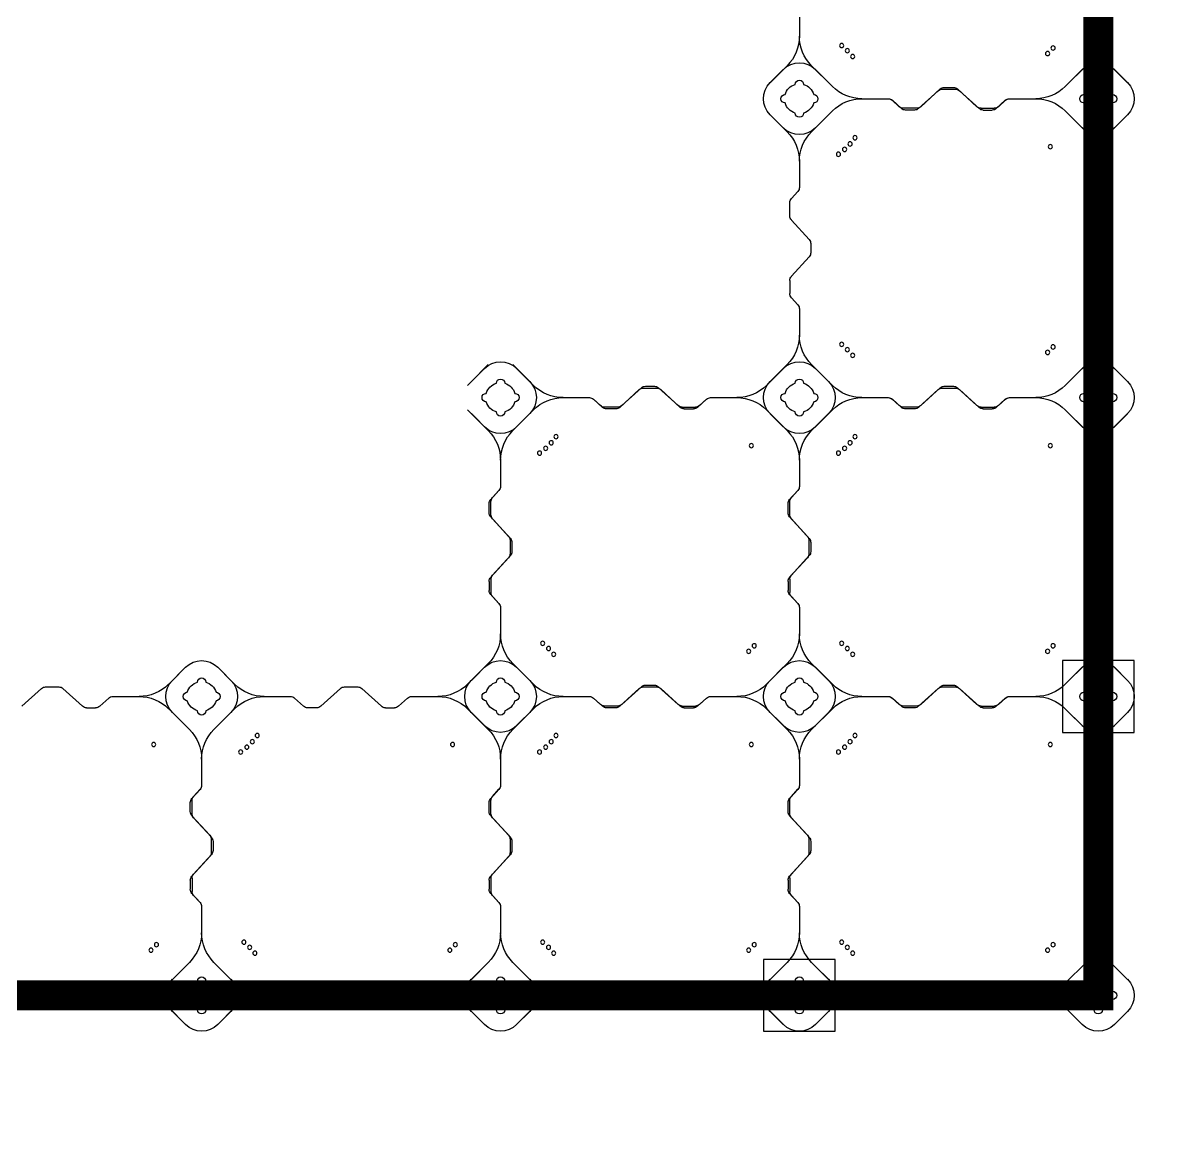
# Model space of a CAD drawing. Header units: millimetres. Extents: x -1612139 to -1260738, y 1141106 to 1536160.
# Drawn here: x -1279700 to -1277774, y 1185712 to 1187558 of the extents above; entities that cross this region are included whole.
import ezdxf

# ---------------------------------------------------------------- set-up
doc = ezdxf.new("R2010")
doc.units = ezdxf.units.MM
doc.header["$LTSCALE"] = 10
doc.layers.get('0').update_dxf_attribs({"linetype": 'CONTINUOUS'})
doc.layers.add('W-FLOAT_BOWL浮筒', color=253, linetype='CONTINUOUS')

# ---------------------------------------------------------------- blocks, each defined once
blk = doc.blocks.new('橙色')
at = {"layer": 'W-FLOAT_BOWL浮筒', "color": 30}
for p, q in [((7973.2, 548.8), (7944.8, 520.5)), ((7951.2, 526.9), (7973.1, 548.8)), ((8026.8, 548.8), (8055.2, 520.5)), ((8026.9, 548.8), (8048.8, 526.9)), ((8473.2, 548.8), (8444.8, 520.5)), ((8451.2, 526.9), (8473.1, 548.8)), ((8526.8, 548.8), (8555.2, 520.5)), ((8526.9, 548.8), (8548.8, 526.9)), ((8973.2, 548.8), (8944.8, 520.5)), ((8951.2, 526.9), (8973.1, 548.8)), ((9026.8, 548.8), (9055.2, 520.5)), ((9026.9, 548.8), (9048.8, 526.9)), ((9473.2, 548.8), (9444.8, 520.5)), ((9526.9, 548.8), (9548.8, 526.9)), ((7702.9, 513.4), (7735.6, 483.6)), ((7797.1, 513.4), (7764.4, 483.6)), ((7803.9, 516), (7826.1, 516)), ((7832.9, 513.4), (7844.7, 502.6)), ((8167.1, 513.4), (8155.3, 502.6)), ((8196.1, 516), (8173.9, 516)), ((8202.9, 513.4), (8235.6, 483.6)), ((8297.1, 513.4), (8264.4, 483.6)), ((8303.9, 516), (8326.1, 516)), ((8332.9, 513.4), (8344.7, 502.6)), ((8667.1, 513.4), (8655.3, 502.6)), ((8696.1, 516), (8673.9, 516)), ((8702.9, 513.4), (8735.6, 483.6)), ((8797.1, 513.4), (8764.4, 483.6)), ((8803.9, 516), (8826.1, 516)), ((8832.9, 513.4), (8844.7, 502.6)), ((9167.1, 513.4), (9155.3, 502.6)), ((9196.1, 516), (9173.9, 516)), ((9202.9, 513.4), (9235.6, 483.6)), ((9297.1, 513.4), (9264.4, 483.6)), ((9303.9, 516), (9326.1, 516)), ((9332.9, 513.4), (9344.7, 502.6)), ((7851.5, 500), (7895.3, 500)), ((8104.6, 500), (8148.5, 500)), ((8351.5, 500), (8395.3, 500)), ((8604.6, 500), (8648.5, 500)), ((8851.5, 500), (8895.3, 500)), ((9104.6, 500), (9148.5, 500)), ((9351.5, 500), (9395.3, 500)), ((7742.4, 481), (7757.6, 481)), ((7979.5, 444.8), (7944.8, 479.5)), ((7951.2, 473.2), (7979.5, 444.8)), ((8020.5, 444.8), (8055.2, 479.5)), ((8048.8, 473.2), (8020.5, 444.8)), ((8242.4, 481), (8257.6, 481)), ((8479.5, 444.8), (8444.8, 479.5)), ((8451.2, 473.2), (8479.5, 444.8)), ((8520.5, 444.8), (8555.2, 479.5)), ((8548.8, 473.2), (8520.5, 444.8)), ((8742.4, 481), (8757.6, 481)), ((8979.5, 444.8), (8944.8, 479.5)), ((8951.2, 473.2), (8979.5, 444.8)), ((9020.5, 444.8), (9055.2, 479.5)), ((9048.8, 473.2), (9020.5, 444.8)), ((9242.4, 481), (9257.6, 481)), ((9479.5, 444.8), (9444.8, 479.5)), ((9548.8, 473.2), (9520.5, 444.8)), ((8000, 351.3), (8000, 395.4)), ((8000, 351.5), (8000, 395.4)), ((8500, 351.3), (8500, 395.4)), ((8500, 351.5), (8500, 395.4)), ((9000, 351.3), (9000, 395.4)), ((9000, 351.5), (9000, 395.4)), ((9500, 351.3), (9500, 395.4)), ((7983.6, 329.4), (7997.4, 344.5)), ((7986.6, 332.9), (7997.4, 344.7)), ((8483.6, 329.4), (8497.4, 344.5)), ((8486.6, 332.9), (8497.4, 344.7)), ((8983.6, 329.4), (8997.4, 344.5)), ((8986.6, 332.9), (8997.4, 344.7)), ((9483.6, 329.4), (9497.4, 344.5)), ((7981, 307.4), (7981, 322.6)), ((7984, 303.9), (7984, 326.1)), ((8481, 307.4), (8481, 322.6)), ((8484, 303.9), (8484, 326.1)), ((8981, 307.4), (8981, 322.6)), ((8984, 303.9), (8984, 326.1)), ((9481, 307.4), (9481, 322.6)), ((7983.6, 300.6), (8013.4, 267.9)), ((7986.6, 297.1), (8016.4, 264.4)), ((8483.6, 300.6), (8513.4, 267.9)), ((8486.6, 297.1), (8516.4, 264.4)), ((8983.6, 300.6), (9013.4, 267.9)), ((8986.6, 297.1), (9016.4, 264.4)), ((9483.6, 300.6), (9513.4, 267.9)), ((8016, 238.9), (8016, 261.1)), ((8019, 242.4), (8019, 257.6)), ((8516, 238.9), (8516, 261.1)), ((8519, 242.4), (8519, 257.6)), ((9016, 238.9), (9016, 261.1)), ((9019, 242.4), (9019, 257.6)), ((9516, 238.9), (9516, 261.1)), ((7983.6, 199.4), (8013.4, 232.1)), ((7986.6, 202.9), (8016.4, 235.6)), ((8483.6, 199.4), (8513.4, 232.1)), ((8486.6, 202.9), (8516.4, 235.6)), ((8983.6, 199.4), (9013.4, 232.1)), ((8986.6, 202.9), (9016.4, 235.6)), ((9483.6, 199.4), (9513.4, 232.1)), ((7981, 192.6), (7981, 177.4)), ((7984, 196.1), (7984, 173.9)), ((8481, 192.6), (8481, 177.4)), ((8484, 196.1), (8484, 173.9)), ((8981, 192.6), (8981, 177.4)), ((8984, 196.1), (8984, 173.9)), ((9481, 192.6), (9481, 177.4)), ((7983.6, 170.6), (7997.4, 155.5)), ((7986.6, 167.1), (7997.4, 155.3)), ((8483.6, 170.6), (8497.4, 155.5)), ((8486.6, 167.1), (8497.4, 155.3)), ((8983.6, 170.6), (8997.4, 155.5)), ((8986.6, 167.1), (8997.4, 155.3)), ((9483.6, 170.6), (9497.4, 155.5)), ((8000, 104.7), (8000, 148.7)), ((8000, 104.7), (8000, 148.5)), ((8500, 104.7), (8500, 148.7)), ((8500, 104.7), (8500, 148.5)), ((9000, 104.7), (9000, 148.7)), ((9000, 104.7), (9000, 148.5)), ((9500, 104.7), (9500, 148.7)), ((7944.8, 20.5), (7979.5, 55.2)), ((7951.2, 26.8), (7979.5, 55.2)), ((8048.8, 26.8), (8020.5, 55.2)), ((8055.2, 20.5), (8020.5, 55.2)), ((8444.8, 20.5), (8479.5, 55.2)), ((8473.2, 48.8), (8444.8, 20.5)), ((8451.2, 26.8), (8479.5, 55.2)), ((8451.2, 26.9), (8473.1, 48.8)), ((8548.8, 26.8), (8520.5, 55.2)), ((8555.2, 20.5), (8520.5, 55.2)), ((8526.8, 48.8), (8555.2, 20.5)), ((8526.9, 48.8), (8548.8, 26.9)), ((8944.8, 20.5), (8979.5, 55.2)), ((8973.2, 48.8), (8944.8, 20.5)), ((8951.2, 26.8), (8979.5, 55.2)), ((8951.2, 26.9), (8973.1, 48.8)), ((9048.8, 26.8), (9020.5, 55.2)), ((9055.2, 20.5), (9020.5, 55.2)), ((9026.8, 48.8), (9055.2, 20.5)), ((9026.9, 48.8), (9048.8, 26.9)), ((9444.8, 20.5), (9479.5, 55.2)), ((9473.2, 48.8), (9444.8, 20.5)), ((9548.8, 26.8), (9520.5, 55.2)), ((9526.9, 48.8), (9548.8, 26.9)), ((7699.4, 16.4), (7732.1, -13.4)), ((7800.6, 16.4), (7767.9, -13.4)), ((7807.4, 19), (7822.6, 19)), ((7829.4, 16.4), (7844.5, 2.6)), ((7851.3, 0), (7895.3, 0)), ((8104.6, 0), (8148.7, 0)), ((8170.6, 16.4), (8155.5, 2.6)), ((8192.6, 19), (8177.4, 19)), ((8199.4, 16.4), (8232.1, -13.4)), ((8300.6, 16.4), (8267.9, -13.4)), ((8307.4, 19), (8322.6, 19)), ((8329.4, 16.4), (8344.5, 2.6)), ((8351.3, 0), (8395.3, 0)), ((8604.6, 0), (8648.7, 0)), ((8604.6, 0), (8648.5, 0)), ((8667.1, 13.4), (8655.3, 2.6)), ((8670.6, 16.4), (8655.5, 2.6)), ((8696.1, 16), (8673.9, 16)), ((8692.6, 19), (8677.4, 19)), ((8699.4, 16.4), (8732.1, -13.4)), ((8702.9, 13.4), (8735.6, -16.4)), ((8797.1, 13.4), (8764.4, -16.4)), ((8800.6, 16.4), (8767.9, -13.4)), ((8803.9, 16), (8826.1, 16)), ((8807.4, 19), (8822.6, 19)), ((8829.4, 16.4), (8844.5, 2.6)), ((8832.9, 13.4), (8844.7, 2.6)), ((8851.3, 0), (8895.3, 0)), ((8851.5, 0), (8895.3, 0)), ((9104.6, 0), (9148.7, 0)), ((9104.6, 0), (9148.5, 0)), ((9167.1, 13.4), (9155.3, 2.6)), ((9170.6, 16.4), (9155.5, 2.6)), ((9196.1, 16), (9173.9, 16)), ((9192.6, 19), (9177.4, 19)), ((9199.4, 16.4), (9232.1, -13.4)), ((9202.9, 13.4), (9235.6, -16.4)), ((9297.1, 13.4), (9264.4, -16.4)), ((9300.6, 16.4), (9267.9, -13.4)), ((9303.9, 16), (9326.1, 16)), ((9307.4, 19), (9322.6, 19)), ((9329.4, 16.4), (9344.5, 2.6)), ((9332.9, 13.4), (9344.7, 2.6)), ((9351.3, 0), (9395.3, 0)), ((9351.5, 0), (9395.3, 0)), ((7738.9, -16), (7761.1, -16)), ((8238.9, -16), (8261.1, -16)), ((8738.9, -16), (8761.1, -16)), ((8742.4, -19), (8757.6, -19)), ((9238.9, -16), (9261.1, -16)), ((9242.4, -19), (9257.6, -19)), ((7973.2, -48.8), (7944.8, -20.5)), ((7973.1, -48.8), (7951.2, -26.9)), ((8026.8, -48.8), (8055.2, -20.5)), ((8048.8, -26.9), (8026.9, -48.8)), ((8473.2, -48.8), (8444.8, -20.5)), ((8479.5, -55.2), (8444.8, -20.5)), ((8451.2, -26.8), (8479.5, -55.2)), ((8473.1, -48.8), (8451.2, -26.9)), ((8520.5, -55.2), (8555.2, -20.5)), ((8548.8, -26.8), (8520.5, -55.2)), ((8526.8, -48.8), (8555.2, -20.5)), ((8548.8, -26.9), (8526.9, -48.8)), ((8973.2, -48.8), (8944.8, -20.5)), ((8979.5, -55.2), (8944.8, -20.5)), ((8951.2, -26.8), (8979.5, -55.2)), ((8973.1, -48.8), (8951.2, -26.9)), ((9020.5, -55.2), (9055.2, -20.5)), ((9048.8, -26.8), (9020.5, -55.2)), ((9026.8, -48.8), (9055.2, -20.5)), ((9048.8, -26.9), (9026.9, -48.8)), ((9473.2, -48.8), (9444.8, -20.5)), ((9479.5, -55.2), (9444.8, -20.5)), ((9548.8, -26.8), (9520.5, -55.2)), ((9548.8, -26.9), (9526.9, -48.8)), ((8500, -148.7), (8500, -104.6)), ((8500, -148.5), (8500, -104.6)), ((9000, -148.5), (9000, -104.6)), ((9000, -148.7), (9000, -104.6)), ((9500, -148.7), (9500, -104.6)), ((8483.6, -170.6), (8497.4, -155.5)), ((8486.6, -167.1), (8497.4, -155.3)), ((8983.6, -170.6), (8997.4, -155.5)), ((8986.6, -167.1), (8997.4, -155.3)), ((9483.6, -170.6), (9497.4, -155.5)), ((8481, -192.6), (8481, -177.4)), ((8484, -196.1), (8484, -173.9)), ((8981, -192.6), (8981, -177.4)), ((8984, -196.1), (8984, -173.9)), ((9481, -192.6), (9481, -177.4)), ((8483.6, -199.4), (8513.4, -232.1)), ((8486.6, -202.9), (8516.4, -235.6)), ((8983.6, -199.4), (9013.4, -232.1)), ((8986.6, -202.9), (9016.4, -235.6)), ((9483.6, -199.4), (9513.4, -232.1)), ((8516, -261.1), (8516, -238.9)), ((8519, -257.6), (8519, -242.4)), ((9016, -261.1), (9016, -238.9)), ((9019, -257.6), (9019, -242.4)), ((9516, -261.1), (9516, -238.9)), ((8483.6, -300.6), (8513.4, -267.9)), ((8486.6, -297.1), (8516.4, -264.4)), ((8983.6, -300.6), (9013.4, -267.9)), ((8986.6, -297.1), (9016.4, -264.4)), ((9483.6, -300.6), (9513.4, -267.9)), ((8481, -307.4), (8481, -322.6)), ((8484, -303.9), (8484, -326.1)), ((8981, -307.4), (8981, -322.6)), ((8984, -303.9), (8984, -326.1)), ((9481, -307.4), (9481, -322.6)), ((8483.6, -329.4), (8497.4, -344.5)), ((8486.6, -332.9), (8497.4, -344.7)), ((8983.6, -329.4), (8997.4, -344.5)), ((8986.6, -332.9), (8997.4, -344.7)), ((9483.6, -329.4), (9497.4, -344.5)), ((8500, -395.3), (8500, -351.3)), ((8500, -395.3), (8500, -351.5)), ((9000, -395.3), (9000, -351.3)), ((9000, -395.3), (9000, -351.5)), ((9500, -395.3), (9500, -351.3)), ((8444.8, -479.5), (8479.5, -444.8)), ((8451.2, -473.2), (8479.5, -444.8)), ((8451.2, -473.1), (8473.1, -451.2)), ((8548.8, -473.2), (8520.5, -444.8)), ((8555.2, -479.5), (8520.5, -444.8)), ((8526.8, -451.2), (8555.2, -479.5)), ((8944.8, -479.5), (8979.5, -444.8)), ((8973.2, -451.2), (8944.8, -479.5)), ((8951.2, -473.2), (8979.5, -444.8)), ((8951.2, -473.1), (8973.1, -451.2)), ((9055.2, -479.5), (9020.5, -444.8)), ((9048.8, -473.2), (9020.5, -444.8)), ((9026.8, -451.2), (9055.2, -479.5)), ((9026.9, -451.2), (9048.8, -473.1)), ((9444.8, -479.5), (9479.5, -444.8)), ((9473.2, -451.2), (9444.8, -479.5)), ((9548.8, -473.2), (9520.5, -444.8)), ((9526.9, -451.2), (9548.8, -473.1)), ((8692.6, -481), (8677.4, -481)), ((8807.4, -481), (8822.6, -481)), ((9192.6, -481), (9177.4, -481)), ((9307.4, -481), (9322.6, -481)), ((8604.6, -500), (8648.7, -500)), ((8604.6, -500), (8648.5, -500)), ((8667.1, -486.6), (8655.3, -497.4)), ((8670.6, -483.6), (8655.5, -497.4)), ((8696.1, -484), (8673.9, -484)), ((8699.4, -483.6), (8732.1, -513.4)), ((8702.9, -486.6), (8735.6, -516.4)), ((8797.1, -486.6), (8764.4, -516.4)), ((8800.6, -483.6), (8767.9, -513.4)), ((8803.9, -484), (8826.1, -484)), ((8829.4, -483.6), (8844.5, -497.4)), ((8832.9, -486.6), (8844.7, -497.4)), ((8851.3, -500), (8895.3, -500)), ((8851.5, -500), (8895.3, -500)), ((9104.6, -500), (9148.7, -500)), ((9104.6, -500), (9148.5, -500)), ((9167.1, -486.6), (9155.3, -497.4)), ((9170.6, -483.6), (9155.5, -497.4)), ((9196.1, -484), (9173.9, -484)), ((9199.4, -483.6), (9232.1, -513.4)), ((9202.9, -486.6), (9235.6, -516.4)), ((9297.1, -486.6), (9264.4, -516.4)), ((9300.6, -483.6), (9267.9, -513.4)), ((9303.9, -484), (9326.1, -484)), ((9329.4, -483.6), (9344.5, -497.4)), ((9332.9, -486.6), (9344.7, -497.4)), ((9351.3, -500), (9395.3, -500)), ((9351.5, -500), (9395.3, -500)), ((8738.9, -516), (8761.1, -516)), ((8742.4, -519), (8757.6, -519)), ((9238.9, -516), (9261.1, -516)), ((9242.4, -519), (9257.6, -519)), ((8473.2, -548.8), (8444.8, -520.5)), ((8451.2, -526.8), (8479.5, -555.2)), ((8473.1, -548.8), (8451.2, -526.9)), ((8520.5, -555.2), (8555.2, -520.5)), ((8526.8, -548.8), (8555.2, -520.5)), ((8548.8, -526.9), (8526.9, -548.8)), ((8973.2, -548.8), (8944.8, -520.5)), ((8979.5, -555.2), (8944.8, -520.5)), ((8951.2, -526.8), (8979.5, -555.2)), ((8973.1, -548.8), (8951.2, -526.9)), ((9020.5, -555.2), (9055.2, -520.5)), ((9048.8, -526.8), (9020.5, -555.2)), ((9026.8, -548.8), (9055.2, -520.5)), ((9048.8, -526.9), (9026.9, -548.8)), ((9473.2, -548.8), (9444.8, -520.5)), ((9479.5, -555.2), (9444.8, -520.5)), ((9548.8, -526.8), (9520.5, -555.2)), ((9548.8, -526.9), (9526.9, -548.8)), ((9000, -648.5), (9000, -604.6)), ((9500, -648.7), (9500, -604.6)), ((8984, -696.1), (8984, -673.9)), ((8986.6, -667.1), (8997.4, -655.3)), ((9483.6, -670.6), (9497.4, -655.5)), ((9481, -692.6), (9481, -677.4)), ((8986.6, -702.9), (9016.4, -735.6)), ((9483.6, -699.4), (9513.4, -732.1)), ((9019, -757.6), (9019, -742.4)), ((9516, -761.1), (9516, -738.9)), ((8986.6, -797.1), (9016.4, -764.4)), ((9483.6, -800.6), (9513.4, -767.9)), ((8984, -803.9), (8984, -826.1)), ((9481, -807.4), (9481, -822.6)), ((8986.6, -832.9), (8997.4, -844.7)), ((9483.6, -829.4), (9497.4, -844.5)), ((9000, -895.3), (9000, -851.5)), ((9500, -895.3), (9500, -851.3)), ((8951.2, -973.2), (8979.5, -944.8)), ((8951.2, -973.1), (8973.1, -951.2)), ((9055.2, -979.5), (9020.5, -944.8)), ((9026.8, -951.2), (9055.2, -979.5)), ((9444.8, -979.5), (9479.5, -944.8)), ((9473.2, -951.2), (9444.8, -979.5)), ((9548.8, -973.2), (9520.5, -944.8)), ((9526.9, -951.2), (9548.8, -973.1)), ((9192.6, -981), (9177.4, -981)), ((9307.4, -981), (9322.6, -981)), ((9104.6, -1000), (9148.7, -1000)), ((9104.6, -1000), (9148.5, -1000)), ((9167.1, -986.6), (9155.3, -997.4)), ((9170.6, -983.6), (9155.5, -997.4)), ((9196.1, -984), (9173.9, -984)), ((9199.4, -983.6), (9232.1, -1013.4)), ((9202.9, -986.6), (9235.6, -1016.4)), ((9297.1, -986.6), (9264.4, -1016.4)), ((9300.6, -983.6), (9267.9, -1013.4)), ((9303.9, -984), (9326.1, -984)), ((9329.4, -983.6), (9344.5, -997.4)), ((9332.9, -986.6), (9344.7, -997.4)), ((9351.3, -1000), (9395.3, -1000)), ((9351.5, -1000), (9395.3, -1000)), ((9020.5, -1055.2), (9055.2, -1020.5)), ((9026.8, -1048.8), (9055.2, -1020.5)), ((9238.9, -1016), (9261.1, -1016)), ((9242.4, -1019), (9257.6, -1019)), ((9473.2, -1048.8), (9444.8, -1020.5)), ((9479.5, -1055.2), (9444.8, -1020.5)), ((8951.2, -1026.8), (8979.5, -1055.2)), ((8973.1, -1048.8), (8951.2, -1026.9)), ((9548.8, -1026.8), (9520.5, -1055.2)), ((9548.8, -1026.9), (9526.9, -1048.8)), ((9000, -1148.5), (9000, -1104.6)), ((9500, -1148.7), (9500, -1104.6))]:
    blk.add_line(p, q, dxfattribs=at)
for centre in [(7915.2, 424.4), (8089, 429.4), (8415.2, 424.4), (8589, 429.4), (8915.2, 424.4), (9089, 429.4), (9415.2, 424.4), (7924.4, 415.2), (8070.6, 411), (8080.3, 419.7), (8424.4, 415.2), (8570.6, 411), (8580.3, 419.7), (8924.4, 415.2), (9070.6, 411), (9080.3, 419.7), (9424.4, 415.2), (8065.3, 92.9), (8565.3, 92.9), (9065.3, 92.9), (7919.7, 80.3), (8075.6, 84.8), (8084.8, 75.6), (8419.7, 80.3), (8575.6, 84.8), (8584.8, 75.6), (8919.7, 80.3), (9075.6, 84.8), (9084.8, 75.6), (9419.7, 80.3), (8092.9, 65.3), (8592.9, 65.3), (9092.9, 65.3), (8580.3, -80.3), (8589, -70.6), (8915.2, -75.6), (9080.3, -80.3), (9089, -70.6), (9415.2, -75.6), (8570.6, -89), (8924.4, -84.8), (9070.6, -89), (9424.4, -84.8), (8565.3, -407.1), (9065.3, -407.1), (8575.6, -415.2), (8584.8, -424.4), (8919.7, -419.7), (9075.6, -415.2), (9084.8, -424.4), (9419.7, -419.7), (8592.9, -434.7), (9092.9, -434.7), (9080.3, -580.3), (9089, -570.6), (9415.2, -575.6), (9070.6, -589), (9424.4, -584.8), (9065.3, -907.1), (9075.6, -915.2), (9084.8, -924.4), (9419.7, -919.7), (9092.9, -934.7), (9080.3, -1080.3), (9089, -1070.6), (9415.2, -1075.6), (9070.6, -1089), (9424.4, -1084.8)]:
    blk.add_circle(centre, 3.5, dxfattribs=at)
for centre, radius, start, end in [((8000, 522), 38, 45, 135), ((8000, 522), 38, 45, 135), ((8500, 522), 38, 45, 135), ((8500, 522), 38, 45, 135), ((9000, 522), 38, 45, 135), ((9000, 522), 38, 45, 135), ((9500, 522), 38, 45, 135), ((7895.3, 570), 70, 270, 315), ((7978, 500), 38, 135, 225), ((8000, 500), 25, 106.2602, 163.7398), ((8000, 500), 25, 106.2602, 163.7398), ((8000, 524), 7, 0, 180), ((8000, 524), 7, 0, 180), ((8000, 500), 25, 16.2602, 73.7398), ((8000, 500), 25, 16.2602, 73.7398), ((8022, 500), 38, 315, 45), ((8104.7, 570), 70, 225, 270), ((8395.3, 570), 70, 270, 315), ((8478, 500), 38, 135, 225), ((8500, 500), 25, 106.2602, 163.7398), ((8500, 500), 25, 106.2602, 163.7398), ((8500, 524), 7, 0, 180), ((8500, 524), 7, 0, 180), ((8500, 500), 25, 16.2602, 73.7398), ((8500, 500), 25, 16.2602, 73.7398), ((8522, 500), 38, 315, 45), ((8604.7, 570), 70, 225, 270), ((8895.3, 570), 70, 270, 315), ((8978, 500), 38, 135, 225), ((9000, 500), 25, 106.2602, 163.7398), ((9000, 500), 25, 106.2602, 163.7398), ((9000, 524), 7, 0, 180), ((9000, 524), 7, 0, 180), ((9000, 500), 25, 16.2602, 73.7398), ((9000, 500), 25, 16.2602, 73.7398), ((9022, 500), 38, 315, 45), ((9104.7, 570), 70, 225, 270), ((9395.3, 570), 70, 270, 315), ((9500, 500), 25, 106.2602, 163.7398), ((9500, 524), 7, 0, 180), ((9500, 500), 25, 16.2602, 73.7398), ((9522, 500), 38, 315, 45), ((7696.1, 506), 10, 47.7263, 90), ((7803.9, 506), 10, 90, 132.2737), ((7826.1, 506), 10, 47.7263, 90), ((7851.5, 510), 10, 227.7263, 270), ((7976, 500), 7, 90, 270), ((7976, 500), 7, 90, 270), ((8024, 500), 7, 270, 90), ((8024, 500), 7, 270, 90), ((8148.5, 510), 10, 270, 312.2737), ((8173.9, 506), 10, 90, 132.2737), ((8196.1, 506), 10, 47.7263, 90), ((8303.9, 506), 10, 90, 132.2737), ((8326.1, 506), 10, 47.7263, 90), ((8351.5, 510), 10, 227.7263, 270), ((8476, 500), 7, 90, 270), ((8476, 500), 7, 90, 270), ((8524, 500), 7, 270, 90), ((8524, 500), 7, 270, 90), ((8648.5, 510), 10, 270, 312.2737), ((8673.9, 506), 10, 90, 132.2737), ((8696.1, 506), 10, 47.7263, 90), ((8803.9, 506), 10, 90, 132.2737), ((8826.1, 506), 10, 47.7263, 90), ((8851.5, 510), 10, 227.7263, 270), ((8976, 500), 7, 90, 270), ((8976, 500), 7, 90, 270), ((9024, 500), 7, 270, 90), ((9024, 500), 7, 270, 90), ((9148.5, 510), 10, 270, 312.2737), ((9173.9, 506), 10, 90, 132.2737), ((9196.1, 506), 10, 47.7263, 90), ((9303.9, 506), 10, 90, 132.2737), ((9326.1, 506), 10, 47.7263, 90), ((9351.5, 510), 10, 227.7263, 270), ((9476, 500), 7, 90, 270), ((9524, 500), 7, 270, 90), ((7742.4, 491), 10, 227.7263, 270), ((7757.6, 491), 10, 270, 312.2737), ((7895.3, 430), 70, 45, 90), ((8000, 500), 25, 196.2602, 253.7398), ((8000, 500), 25, 196.2602, 253.7398), ((8000, 500), 25, 286.2602, 343.7398), ((8000, 500), 25, 286.2602, 343.7398), ((8104.7, 430), 70, 90, 135), ((8242.4, 491), 10, 227.7263, 270), ((8257.6, 491), 10, 270, 312.2737), ((8395.3, 430), 70, 45, 90), ((8500, 500), 25, 196.2602, 253.7398), ((8500, 500), 25, 196.2602, 253.7398), ((8500, 500), 25, 286.2602, 343.7398), ((8500, 500), 25, 286.2602, 343.7398), ((8604.7, 430), 70, 90, 135), ((8742.4, 491), 10, 227.7263, 270), ((8757.6, 491), 10, 270, 312.2737), ((8895.3, 430), 70, 45, 90), ((9000, 500), 25, 196.2602, 253.7398), ((9000, 500), 25, 196.2602, 253.7398), ((9000, 500), 25, 286.2602, 343.7398), ((9000, 500), 25, 286.2602, 343.7398), ((9104.7, 430), 70, 90, 135), ((9242.4, 491), 10, 227.7263, 270), ((9257.6, 491), 10, 270, 312.2737), ((9395.3, 430), 70, 45, 90), ((9500, 500), 25, 196.2602, 253.7398), ((9500, 500), 25, 286.2602, 343.7398), ((8000, 476), 7, 180, 0), ((8000, 476), 7, 180, 0), ((8500, 476), 7, 180, 0), ((8500, 476), 7, 180, 0), ((9000, 476), 7, 180, 0), ((9000, 476), 7, 180, 0), ((9500, 476), 7, 180, 0), ((7930, 395.3), 70, 0, 45), ((7930, 395.3), 70, 0, 45), ((8070, 395.3), 70, 135, 180), ((8070, 395.3), 70, 135, 180), ((8430, 395.3), 70, 0, 45), ((8430, 395.3), 70, 0, 45), ((8570, 395.3), 70, 135, 180), ((8570, 395.3), 70, 135, 180), ((8930, 395.3), 70, 0, 45), ((8930, 395.3), 70, 0, 45), ((9070, 395.3), 70, 135, 180), ((9070, 395.3), 70, 135, 180), ((9430, 395.3), 70, 0, 45), ((9570, 395.3), 70, 135, 180), ((7990, 351.5), 10, 317.7263, 0), ((7990, 351.3), 10, 317.7263, 0), ((8490, 351.5), 10, 317.7263, 0), ((8490, 351.3), 10, 317.7263, 0), ((8990, 351.5), 10, 317.7263, 0), ((8990, 351.3), 10, 317.7263, 0), ((9490, 351.3), 10, 317.7263, 0), ((7991, 322.6), 10, 137.7263, 180), ((7994, 326.1), 10, 137.7263, 180), ((8491, 322.6), 10, 137.7263, 180), ((8494, 326.1), 10, 137.7263, 180), ((8991, 322.6), 10, 137.7263, 180), ((8994, 326.1), 10, 137.7263, 180), ((9491, 322.6), 10, 137.7263, 180), ((7991, 307.4), 10, 180, 222.2737), ((7994, 303.9), 10, 180, 222.2737), ((8491, 307.4), 10, 180, 222.2737), ((8494, 303.9), 10, 180, 222.2737), ((8991, 307.4), 10, 180, 222.2737), ((8994, 303.9), 10, 180, 222.2737), ((9491, 307.4), 10, 180, 222.2737), ((8006, 261.1), 10, 0, 42.2737), ((8009, 257.6), 10, 0, 42.2737), ((8506, 261.1), 10, 0, 42.2737), ((8509, 257.6), 10, 0, 42.2737), ((9006, 261.1), 10, 0, 42.2737), ((9009, 257.6), 10, 0, 42.2737), ((9506, 261.1), 10, 0, 42.2737), ((8006, 238.9), 10, 317.7263, 0), ((8009, 242.4), 10, 317.7263, 0), ((8506, 238.9), 10, 317.7263, 0), ((8509, 242.4), 10, 317.7263, 0), ((9006, 238.9), 10, 317.7263, 0), ((9009, 242.4), 10, 317.7263, 0), ((9506, 238.9), 10, 317.7263, 0), ((7991, 192.6), 10, 137.7263, 180), ((7994, 196.1), 10, 137.7263, 180), ((8491, 192.6), 10, 137.7263, 180), ((8494, 196.1), 10, 137.7263, 180), ((8991, 192.6), 10, 137.7263, 180), ((8994, 196.1), 10, 137.7263, 180), ((9491, 192.6), 10, 137.7263, 180), ((7991, 177.4), 10, 180, 222.2737), ((7994, 173.9), 10, 180, 222.2737), ((8491, 177.4), 10, 180, 222.2737), ((8494, 173.9), 10, 180, 222.2737), ((8991, 177.4), 10, 180, 222.2737), ((8994, 173.9), 10, 180, 222.2737), ((9491, 177.4), 10, 180, 222.2737), ((7990, 148.7), 10, 0, 42.2737), ((7990, 148.5), 10, 0, 42.2737), ((8490, 148.7), 10, 0, 42.2737), ((8490, 148.5), 10, 0, 42.2737), ((8990, 148.7), 10, 0, 42.2737), ((8990, 148.5), 10, 0, 42.2737), ((9490, 148.7), 10, 0, 42.2737), ((7930, 104.7), 70, 315, 0), ((7930, 104.7), 70, 315, 0), ((8070, 104.7), 70, 180, 225), ((8070, 104.7), 70, 180, 225), ((8430, 104.7), 70, 315, 0), ((8430, 104.7), 70, 315, 0), ((8570, 104.7), 70, 180, 225), ((8570, 104.7), 70, 180, 225), ((8930, 104.7), 70, 315, 0), ((8930, 104.7), 70, 315, 0), ((9070, 104.7), 70, 180, 225), ((9070, 104.7), 70, 180, 225), ((9430, 104.7), 70, 315, 0), ((9570, 104.7), 70, 180, 225), ((8500, 22), 38, 45, 135), ((8500, 22), 38, 45, 135), ((9000, 22), 38, 45, 135), ((9000, 22), 38, 45, 135), ((9500, 22), 38, 45, 135), ((7895.3, 70), 70, 270, 315), ((7978, 0), 38, 135, 225), ((8000, 0), 25, 106.2602, 163.7398), ((8000, 0), 25, 106.2602, 163.7398), ((8000, 24), 7, 0, 180), ((8000, 24), 7, 0, 180), ((8000, 0), 25, 16.2602, 73.7398), ((8000, 0), 25, 16.2602, 73.7398), ((8022, 0), 38, 315, 45), ((8104.7, 70), 70, 225, 270), ((8395.3, 70), 70, 270, 315), ((8478, 0), 38, 135, 225), ((8500, 0), 25, 106.2602, 163.7398), ((8500, 0), 25, 106.2602, 163.7398), ((8500, 0), 25, 106.2602, 163.7398), ((8500, 0), 25, 106.2602, 163.7398), ((8500, 24), 7, 0, 180), ((8500, 24), 7, 0, 180), ((8500, 24), 7, 0, 180), ((8500, 24), 7, 0, 180), ((8500, 0), 25, 16.2602, 73.7398), ((8500, 0), 25, 16.2602, 73.7398), ((8500, 0), 25, 16.2602, 73.7398), ((8500, 0), 25, 16.2602, 73.7398), ((8522, 0), 38, 315, 45), ((8522, 0), 38, 315, 45), ((8604.7, 70), 70, 225, 270), ((8604.7, 70), 70, 225, 270), ((8895.3, 70), 70, 270, 315), ((8895.3, 70), 70, 270, 315), ((8978, 0), 38, 135, 225), ((8978, 0), 38, 135, 225), ((9000, 0), 25, 106.2602, 163.7398), ((9000, 0), 25, 106.2602, 163.7398), ((9000, 0), 25, 106.2602, 163.7398), ((9000, 0), 25, 106.2602, 163.7398), ((9000, 24), 7, 0, 180), ((9000, 24), 7, 0, 180), ((9000, 24), 7, 0, 180), ((9000, 24), 7, 0, 180), ((9000, 0), 25, 16.2602, 73.7398), ((9000, 0), 25, 16.2602, 73.7398), ((9000, 0), 25, 16.2602, 73.7398), ((9000, 0), 25, 16.2602, 73.7398), ((9022, 0), 38, 315, 45), ((9022, 0), 38, 315, 45), ((9104.7, 70), 70, 225, 270), ((9104.7, 70), 70, 225, 270), ((9395.3, 70), 70, 270, 315), ((9395.3, 70), 70, 270, 315), ((9500, 0), 25, 106.2602, 163.7398), ((9500, 0), 25, 106.2602, 163.7398), ((9500, 24), 7, 0, 180), ((9500, 24), 7, 0, 180), ((9500, 0), 25, 16.2602, 73.7398), ((9500, 0), 25, 16.2602, 73.7398), ((9522, 0), 38, 315, 45), ((9522, 0), 38, 315, 45), ((7807.4, 9), 10, 90, 132.2737), ((7822.6, 9), 10, 47.7263, 90), ((7851.3, 10), 10, 227.7263, 270), ((7895.3, -70), 70, 45, 90), ((7976, 0), 7, 90, 270), ((7976, 0), 7, 90, 270), ((8024, 0), 7, 270, 90), ((8024, 0), 7, 270, 90), ((8104.7, -70), 70, 90, 135), ((8148.7, 10), 10, 270, 312.2737), ((8177.4, 9), 10, 90, 132.2737), ((8192.6, 9), 10, 47.7263, 90), ((8307.4, 9), 10, 90, 132.2737), ((8322.6, 9), 10, 47.7263, 90), ((8351.3, 10), 10, 227.7263, 270), ((8395.3, -70), 70, 45, 90), ((8476, 0), 7, 90, 270), ((8476, 0), 7, 90, 270), ((8476, 0), 7, 90, 270), ((8476, 0), 7, 90, 270), ((8524, 0), 7, 270, 90), ((8524, 0), 7, 270, 90), ((8524, 0), 7, 270, 90), ((8524, 0), 7, 270, 90), ((8604.7, -70), 70, 90, 135), ((8604.7, -70), 70, 90, 135), ((8648.5, 10), 10, 270, 312.2737), ((8648.7, 10), 10, 270, 312.2737), ((8673.9, 6), 10, 90, 132.2737), ((8677.4, 9), 10, 90, 132.2737), ((8692.6, 9), 10, 47.7263, 90), ((8696.1, 6), 10, 47.7263, 90), ((8803.9, 6), 10, 90, 132.2737), ((8807.4, 9), 10, 90, 132.2737), ((8822.6, 9), 10, 47.7263, 90), ((8826.1, 6), 10, 47.7263, 90), ((8851.3, 10), 10, 227.7263, 270), ((8851.5, 10), 10, 227.7263, 270), ((8895.3, -70), 70, 45, 90), ((8895.3, -70), 70, 45, 90), ((8976, 0), 7, 90, 270), ((8976, 0), 7, 90, 270), ((8976, 0), 7, 90, 270), ((8976, 0), 7, 90, 270), ((9024, 0), 7, 270, 90), ((9024, 0), 7, 270, 90), ((9024, 0), 7, 270, 90), ((9024, 0), 7, 270, 90), ((9104.7, -70), 70, 90, 135), ((9104.7, -70), 70, 90, 135), ((9148.5, 10), 10, 270, 312.2737), ((9148.7, 10), 10, 270, 312.2737), ((9173.9, 6), 10, 90, 132.2737), ((9177.4, 9), 10, 90, 132.2737), ((9192.6, 9), 10, 47.7263, 90), ((9196.1, 6), 10, 47.7263, 90), ((9303.9, 6), 10, 90, 132.2737), ((9307.4, 9), 10, 90, 132.2737), ((9322.6, 9), 10, 47.7263, 90), ((9326.1, 6), 10, 47.7263, 90), ((9351.3, 10), 10, 227.7263, 270), ((9351.5, 10), 10, 227.7263, 270), ((9395.3, -70), 70, 45, 90), ((9395.3, -70), 70, 45, 90), ((9476, 0), 7, 90, 270), ((9476, 0), 7, 90, 270), ((9524, 0), 7, 270, 90), ((9524, 0), 7, 270, 90), ((7738.9, -6), 10, 227.7263, 270), ((7761.1, -6), 10, 270, 312.2737), ((8000, 0), 25, 196.2602, 253.7398), ((8000, 0), 25, 196.2602, 253.7398), ((8000, 0), 25, 286.2602, 343.7398), ((8000, 0), 25, 286.2602, 343.7398), ((8238.9, -6), 10, 227.7263, 270), ((8261.1, -6), 10, 270, 312.2737), ((8500, 0), 25, 196.2602, 253.7398), ((8500, 0), 25, 196.2602, 253.7398), ((8500, 0), 25, 196.2602, 253.7398), ((8500, 0), 25, 196.2602, 253.7398), ((8500, 0), 25, 286.2602, 343.7398), ((8500, 0), 25, 286.2602, 343.7398), ((8500, 0), 25, 286.2602, 343.7398), ((8500, 0), 25, 286.2602, 343.7398), ((8738.9, -6), 10, 227.7263, 270), ((8742.4, -9), 10, 227.7263, 270), ((8757.6, -9), 10, 270, 312.2737), ((8761.1, -6), 10, 270, 312.2737), ((9000, 0), 25, 196.2602, 253.7398), ((9000, 0), 25, 196.2602, 253.7398), ((9000, 0), 25, 196.2602, 253.7398), ((9000, 0), 25, 196.2602, 253.7398), ((9000, 0), 25, 286.2602, 343.7398), ((9000, 0), 25, 286.2602, 343.7398), ((9000, 0), 25, 286.2602, 343.7398), ((9000, 0), 25, 286.2602, 343.7398), ((9238.9, -6), 10, 227.7263, 270), ((9242.4, -9), 10, 227.7263, 270), ((9257.6, -9), 10, 270, 312.2737), ((9261.1, -6), 10, 270, 312.2737), ((9500, 0), 25, 196.2602, 253.7398), ((9500, 0), 25, 196.2602, 253.7398), ((9500, 0), 25, 286.2602, 343.7398), ((9500, 0), 25, 286.2602, 343.7398), ((8000, -24), 7, 180, 0), ((8000, -24), 7, 180, 0), ((8500, -24), 7, 180, 0), ((8500, -24), 7, 180, 0), ((8500, -24), 7, 180, 0), ((8500, -24), 7, 180, 0), ((9000, -24), 7, 180, 0), ((9000, -24), 7, 180, 0), ((9000, -24), 7, 180, 0), ((9000, -24), 7, 180, 0), ((9500, -24), 7, 180, 0), ((9500, -24), 7, 180, 0), ((8000, -22), 38, 225, 315), ((8000, -22), 38, 225, 315), ((8500, -22), 38, 225, 315), ((8500, -22), 38, 225, 315), ((8430, -104.7), 70, 0, 45), ((8430, -104.7), 70, 0, 45), ((8570, -104.7), 70, 135, 180), ((8570, -104.7), 70, 135, 180), ((9000, -22), 38, 225, 315), ((9000, -22), 38, 225, 315), ((8930, -104.7), 70, 0, 45), ((8930, -104.7), 70, 0, 45), ((9070, -104.7), 70, 135, 180), ((9070, -104.7), 70, 135, 180), ((9500, -22), 38, 225, 315), ((9430, -104.7), 70, 0, 45), ((9570, -104.7), 70, 135, 180), ((8490, -148.5), 10, 317.7263, 0), ((8490, -148.7), 10, 317.7263, 0), ((8990, -148.5), 10, 317.7263, 0), ((8990, -148.7), 10, 317.7263, 0), ((9490, -148.7), 10, 317.7263, 0), ((8491, -177.4), 10, 137.7263, 180), ((8494, -173.9), 10, 137.7263, 180), ((8991, -177.4), 10, 137.7263, 180), ((8994, -173.9), 10, 137.7263, 180), ((9491, -177.4), 10, 137.7263, 180), ((8491, -192.6), 10, 180, 222.2737), ((8494, -196.1), 10, 180, 222.2737), ((8991, -192.6), 10, 180, 222.2737), ((8994, -196.1), 10, 180, 222.2737), ((9491, -192.6), 10, 180, 222.2737), ((8506, -238.9), 10, 0, 42.2737), ((8509, -242.4), 10, 0, 42.2737), ((9006, -238.9), 10, 0, 42.2737), ((9009, -242.4), 10, 0, 42.2737), ((9506, -238.9), 10, 0, 42.2737), ((8506, -261.1), 10, 317.7263, 0), ((8509, -257.6), 10, 317.7263, 0), ((9006, -261.1), 10, 317.7263, 0), ((9009, -257.6), 10, 317.7263, 0), ((9506, -261.1), 10, 317.7263, 0), ((8491, -307.4), 10, 137.7263, 180), ((8494, -303.9), 10, 137.7263, 180), ((8991, -307.4), 10, 137.7263, 180), ((8994, -303.9), 10, 137.7263, 180), ((9491, -307.4), 10, 137.7263, 180), ((8491, -322.6), 10, 180, 222.2737), ((8494, -326.1), 10, 180, 222.2737), ((8991, -322.6), 10, 180, 222.2737), ((8994, -326.1), 10, 180, 222.2737), ((9491, -322.6), 10, 180, 222.2737), ((8490, -351.3), 10, 0, 42.2737), ((8490, -351.5), 10, 0, 42.2737), ((8990, -351.3), 10, 0, 42.2737), ((8990, -351.5), 10, 0, 42.2737), ((9490, -351.3), 10, 0, 42.2737), ((8430, -395.3), 70, 315, 0), ((8430, -395.3), 70, 315, 0), ((8570, -395.3), 70, 180, 225), ((8570, -395.3), 70, 180, 225), ((8930, -395.3), 70, 315, 0), ((8930, -395.3), 70, 315, 0), ((9070, -395.3), 70, 180, 225), ((9070, -395.3), 70, 180, 225), ((9430, -395.3), 70, 315, 0), ((9570, -395.3), 70, 180, 225), ((8500, -478), 38, 45, 135), ((9000, -478), 38, 45, 135), ((9000, -478), 38, 45, 135), ((9500, -478), 38, 45, 135), ((8500, -500), 25, 106.2602, 163.7398), ((8500, -500), 25, 106.2602, 163.7398), ((8500, -500), 25, 106.2602, 163.7398), ((8500, -476), 7, 0, 180), ((8500, -476), 7, 0, 180), ((8500, -476), 7, 0, 180), ((8500, -500), 25, 16.2602, 73.7398), ((8500, -500), 25, 16.2602, 73.7398), ((8500, -500), 25, 16.2602, 73.7398), ((8522, -500), 38, 315, 45), ((8604.7, -430), 70, 225, 270), ((8604.7, -430), 70, 225, 270), ((8677.4, -491), 10, 90, 132.2737), ((8692.6, -491), 10, 47.7263, 90), ((8807.4, -491), 10, 90, 132.2737), ((8822.6, -491), 10, 47.7263, 90), ((8895.3, -430), 70, 270, 315), ((8895.3, -430), 70, 270, 315), ((8978, -500), 38, 135, 225), ((8978, -500), 38, 135, 225), ((9000, -500), 25, 106.2602, 163.7398), ((9000, -500), 25, 106.2602, 163.7398), ((9000, -500), 25, 106.2602, 163.7398), ((9000, -500), 25, 106.2602, 163.7398), ((9000, -476), 7, 0, 180), ((9000, -476), 7, 0, 180), ((9000, -476), 7, 0, 180), ((9000, -476), 7, 0, 180), ((9000, -500), 25, 16.2602, 73.7398), ((9000, -500), 25, 16.2602, 73.7398), ((9000, -500), 25, 16.2602, 73.7398), ((9000, -500), 25, 16.2602, 73.7398), ((9022, -500), 38, 315, 45), ((9022, -500), 38, 315, 45), ((9104.7, -430), 70, 225, 270), ((9104.7, -430), 70, 225, 270), ((9177.4, -491), 10, 90, 132.2737), ((9192.6, -491), 10, 47.7263, 90), ((9307.4, -491), 10, 90, 132.2737), ((9322.6, -491), 10, 47.7263, 90), ((9395.3, -430), 70, 270, 315), ((9395.3, -430), 70, 270, 315), ((9500, -500), 25, 106.2602, 163.7398), ((9500, -500), 25, 106.2602, 163.7398), ((9500, -476), 7, 0, 180), ((9500, -476), 7, 0, 180), ((9500, -500), 25, 16.2602, 73.7398), ((9500, -500), 25, 16.2602, 73.7398), ((9522, -500), 38, 315, 45), ((9522, -500), 38, 315, 45), ((8476, -500), 7, 90, 270), ((8476, -500), 7, 90, 270), ((8476, -500), 7, 90, 270), ((8524, -500), 7, 270, 90), ((8524, -500), 7, 270, 90), ((8524, -500), 7, 270, 90), ((8604.7, -570), 70, 90, 135), ((8604.7, -570), 70, 90, 135), ((8648.5, -490), 10, 270, 312.2737), ((8648.7, -490), 10, 270, 312.2737), ((8673.9, -494), 10, 90, 132.2737), ((8696.1, -494), 10, 47.7263, 90), ((8803.9, -494), 10, 90, 132.2737), ((8826.1, -494), 10, 47.7263, 90), ((8851.3, -490), 10, 227.7263, 270), ((8851.5, -490), 10, 227.7263, 270), ((8895.3, -570), 70, 45, 90), ((8895.3, -570), 70, 45, 90), ((8976, -500), 7, 90, 270), ((8976, -500), 7, 90, 270), ((8976, -500), 7, 90, 270), ((8976, -500), 7, 90, 270), ((9024, -500), 7, 270, 90), ((9024, -500), 7, 270, 90), ((9024, -500), 7, 270, 90), ((9024, -500), 7, 270, 90), ((9104.7, -570), 70, 90, 135), ((9104.7, -570), 70, 90, 135), ((9148.5, -490), 10, 270, 312.2737), ((9148.7, -490), 10, 270, 312.2737), ((9173.9, -494), 10, 90, 132.2737), ((9196.1, -494), 10, 47.7263, 90), ((9303.9, -494), 10, 90, 132.2737), ((9326.1, -494), 10, 47.7263, 90), ((9351.3, -490), 10, 227.7263, 270), ((9351.5, -490), 10, 227.7263, 270), ((9395.3, -570), 70, 45, 90), ((9395.3, -570), 70, 45, 90), ((9476, -500), 7, 90, 270), ((9476, -500), 7, 90, 270), ((9524, -500), 7, 270, 90), ((9524, -500), 7, 270, 90), ((8500, -500), 25, 196.2602, 253.7398), ((8500, -500), 25, 196.2602, 253.7398), ((8500, -500), 25, 196.2602, 253.7398), ((8500, -500), 25, 286.2602, 343.7398), ((8500, -500), 25, 286.2602, 343.7398), ((8500, -500), 25, 286.2602, 343.7398), ((8738.9, -506), 10, 227.7263, 270), ((8742.4, -509), 10, 227.7263, 270), ((8757.6, -509), 10, 270, 312.2737), ((8761.1, -506), 10, 270, 312.2737), ((9000, -500), 25, 196.2602, 253.7398), ((9000, -500), 25, 196.2602, 253.7398), ((9000, -500), 25, 196.2602, 253.7398), ((9000, -500), 25, 196.2602, 253.7398), ((9000, -500), 25, 286.2602, 343.7398), ((9000, -500), 25, 286.2602, 343.7398), ((9000, -500), 25, 286.2602, 343.7398), ((9000, -500), 25, 286.2602, 343.7398), ((9238.9, -506), 10, 227.7263, 270), ((9242.4, -509), 10, 227.7263, 270), ((9257.6, -509), 10, 270, 312.2737), ((9261.1, -506), 10, 270, 312.2737), ((9500, -500), 25, 196.2602, 253.7398), ((9500, -500), 25, 196.2602, 253.7398), ((9500, -500), 25, 286.2602, 343.7398), ((9500, -500), 25, 286.2602, 343.7398), ((8500, -524), 7, 180, 0), ((8500, -524), 7, 180, 0), ((8500, -524), 7, 180, 0), ((9000, -524), 7, 180, 0), ((9000, -524), 7, 180, 0), ((9000, -524), 7, 180, 0), ((9000, -524), 7, 180, 0), ((9500, -524), 7, 180, 0), ((9500, -524), 7, 180, 0), ((8500, -522), 38, 225, 315), ((8500, -522), 38, 225, 315), ((9000, -522), 38, 225, 315), ((9000, -522), 38, 225, 315), ((8930, -604.7), 70, 0, 45), ((9070, -604.7), 70, 135, 180), ((9500, -522), 38, 225, 315), ((9430, -604.7), 70, 0, 45), ((9570, -604.7), 70, 135, 180), ((8990, -648.5), 10, 317.7263, 0), ((9490, -648.7), 10, 317.7263, 0), ((8994, -673.9), 10, 137.7263, 180), ((9491, -677.4), 10, 137.7263, 180), ((9491, -692.6), 10, 180, 222.2737), ((8994, -696.1), 10, 180, 222.2737), ((9009, -742.4), 10, 0, 42.2737), ((9506, -738.9), 10, 0, 42.2737), ((9009, -757.6), 10, 317.7263, 0), ((9506, -761.1), 10, 317.7263, 0), ((8994, -803.9), 10, 137.7263, 180), ((9491, -807.4), 10, 137.7263, 180), ((8994, -826.1), 10, 180, 222.2737), ((9491, -822.6), 10, 180, 222.2737), ((8990, -851.5), 10, 0, 42.2737), ((9490, -851.3), 10, 0, 42.2737), ((8930, -895.3), 70, 315, 0), ((9070, -895.3), 70, 180, 225), ((9430, -895.3), 70, 315, 0), ((9570, -895.3), 70, 180, 225), ((9000, -978), 38, 45, 135), ((9500, -978), 38, 45, 135), ((8978, -1000), 38, 135, 225), ((8978, -1000), 38, 135, 225), ((9000, -1000), 25, 106.2602, 163.7398), ((9000, -1000), 25, 106.2602, 163.7398), ((9000, -976), 7, 0, 180), ((9000, -976), 7, 0, 180), ((9000, -1000), 25, 16.2602, 73.7398), ((9000, -1000), 25, 16.2602, 73.7398), ((9104.7, -930), 70, 225, 270), ((9104.7, -930), 70, 225, 270), ((9177.4, -991), 10, 90, 132.2737), ((9192.6, -991), 10, 47.7263, 90), ((9307.4, -991), 10, 90, 132.2737), ((9322.6, -991), 10, 47.7263, 90), ((9395.3, -930), 70, 270, 315), ((9395.3, -930), 70, 270, 315), ((9500, -1000), 25, 106.2602, 163.7398), ((9500, -1000), 25, 106.2602, 163.7398), ((9500, -976), 7, 0, 180), ((9500, -976), 7, 0, 180), ((9500, -1000), 25, 16.2602, 73.7398), ((9500, -1000), 25, 16.2602, 73.7398), ((9522, -1000), 38, 315, 45), ((9522, -1000), 38, 315, 45), ((8976, -1000), 7, 90, 270), ((8976, -1000), 7, 90, 270), ((9024, -1000), 7, 270, 90), ((9024, -1000), 7, 270, 90), ((9104.7, -1070), 70, 90, 135), ((9104.7, -1070), 70, 90, 135), ((9148.5, -990), 10, 270, 312.2737), ((9148.7, -990), 10, 270, 312.2737), ((9173.9, -994), 10, 90, 132.2737), ((9196.1, -994), 10, 47.7263, 90), ((9303.9, -994), 10, 90, 132.2737), ((9326.1, -994), 10, 47.7263, 90), ((9351.3, -990), 10, 227.7263, 270), ((9351.5, -990), 10, 227.7263, 270), ((9395.3, -1070), 70, 45, 90), ((9395.3, -1070), 70, 45, 90), ((9476, -1000), 7, 90, 270), ((9476, -1000), 7, 90, 270), ((9524, -1000), 7, 270, 90), ((9524, -1000), 7, 270, 90), ((9000, -1000), 25, 196.2602, 253.7398), ((9000, -1000), 25, 196.2602, 253.7398), ((9000, -1000), 25, 286.2602, 343.7398), ((9000, -1000), 25, 286.2602, 343.7398), ((9238.9, -1006), 10, 227.7263, 270), ((9242.4, -1009), 10, 227.7263, 270), ((9257.6, -1009), 10, 270, 312.2737), ((9261.1, -1006), 10, 270, 312.2737), ((9500, -1000), 25, 196.2602, 253.7398), ((9500, -1000), 25, 196.2602, 253.7398), ((9500, -1000), 25, 286.2602, 343.7398), ((9500, -1000), 25, 286.2602, 343.7398), ((9000, -1024), 7, 180, 0), ((9000, -1024), 7, 180, 0), ((9500, -1024), 7, 180, 0), ((9500, -1024), 7, 180, 0), ((9000, -1022), 38, 225, 315), ((8930, -1104.7), 70, 0, 45), ((9070, -1104.7), 70, 135, 180), ((9500, -1022), 38, 225, 315), ((9430, -1104.7), 70, 0, 45), ((9570, -1104.7), 70, 135, 180)]:
    blk.add_arc(centre, radius, start, end, dxfattribs=at)
blk = doc.blocks.new('LGZ')
at = {"color": 6}
blk.add_lwpolyline([(-60, -60), (60, -60), (60, 60), (-60, 60)], close=True, dxfattribs=at)

msp = doc.modelspace()

# ---------------------------------------------------------------- linework, layer by layer
at = {"color": 6, "const_width": 50}
msp.add_lwpolyline([(-1286901, 1185931), (-1277901, 1185931), (-1277901, 1197931), (-1276901, 1197931), (-1276901, 1185931), (-1266901, 1185931), (-1266901, 1197931), (-1265901, 1197931), (-1265901, 1183931)], dxfattribs=at)

# ---------------------------------------------------------------- block references
at = {"xscale": -1, "rotation": 180}
msp.add_blockref('橙色', (-1287401, 1186431), dxfattribs=at)
for p in [(-1277901, 1186431), (-1278401, 1185931)]:
    msp.add_blockref('LGZ', p)

doc.saveas('drawing.dxf')
